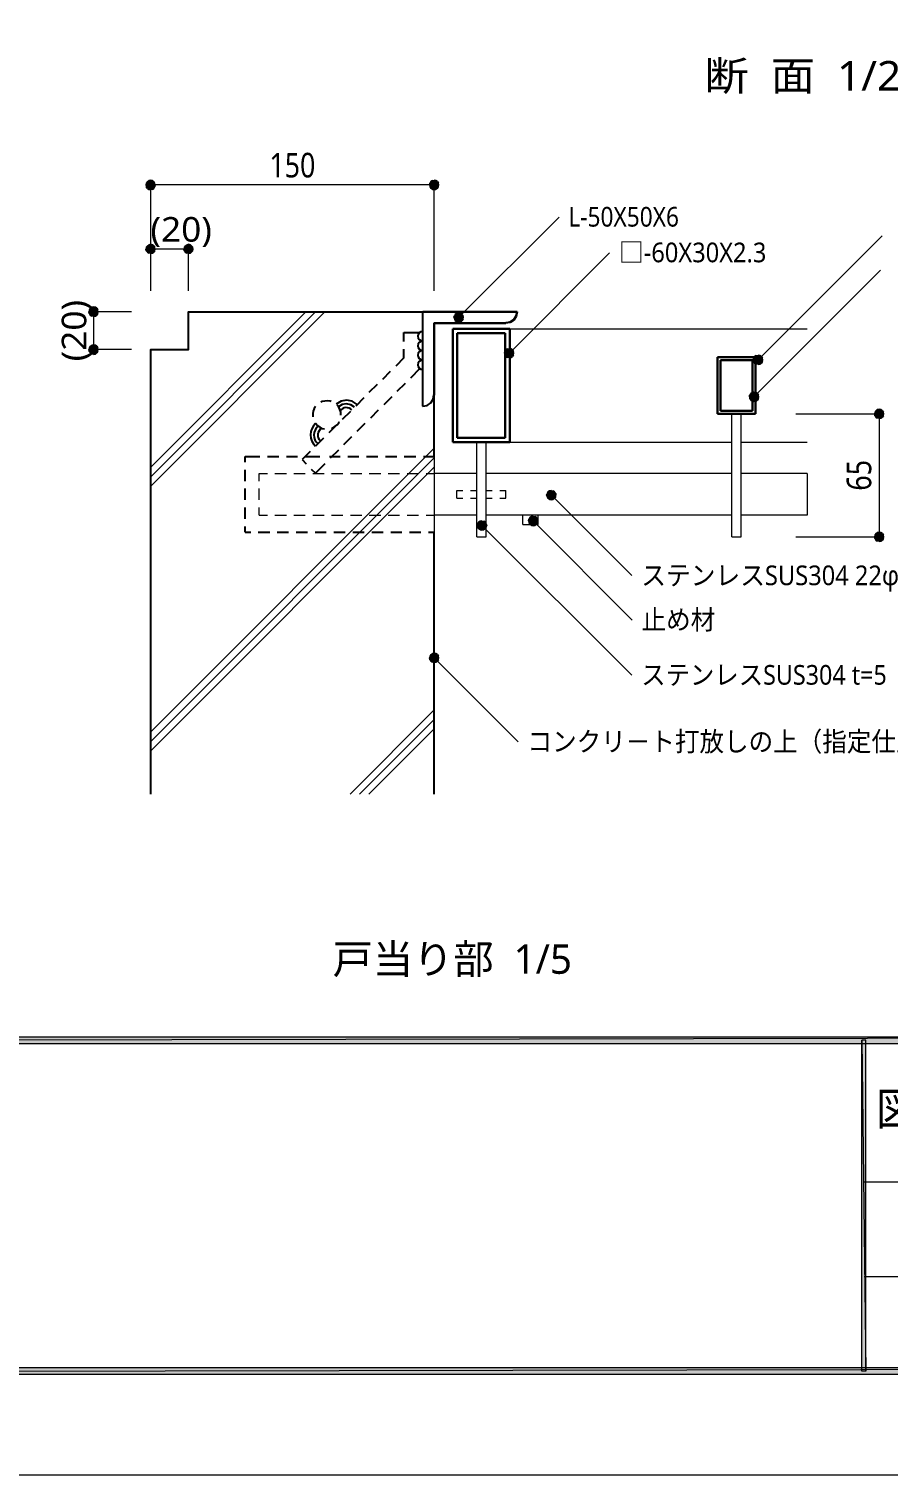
# Model space of a CAD drawing. Header units: millimetres. Extents: x 0 to 420, y 0 to 297.
# Drawn here: x 213.8 to 304.7, y 0 to 152.9 of the extents above; entities that cross this region are included whole.
import ezdxf
from ezdxf.enums import TextEntityAlignment as Align

# ---------------------------------------------------------------- set-up
doc = ezdxf.new("R2010")
doc.units = ezdxf.units.MM
doc.styles.add('kst32b', font='NotoSansJP-Variable.ttf')

msp = doc.modelspace()

# ---------------------------------------------------------------- hatches: boundary and pattern name
for points in [[(226.23, 136.59), (226.19, 136.4), (226.7, 136.4), (226.23, 136.59)], [(257.15, 136.21), (257.2, 136.4), (256.69, 136.4), (257.15, 136.21)], [(226.89, 130.09), (226.7, 130.13), (226.7, 129.62), (226.89, 130.09)], [(230.89, 130.09), (230.7, 130.13), (230.7, 129.62), (230.89, 130.09)], [(220.85, 123.47), (220.64, 123.51), (220.64, 123), (220.85, 123.47)], [(258.83, 122.22), (258.93, 122.05), (259.29, 122.41), (258.83, 122.22)], [(220.85, 119.46), (220.64, 119.51), (220.64, 119), (220.85, 119.46)], [(264.18, 118.43), (264.29, 118.26), (264.65, 118.62), (264.18, 118.43)], [(290.49, 117.73), (290.6, 117.56), (290.96, 117.92), (290.49, 117.73)], [(290.07, 113.81), (290.19, 113.64), (290.53, 114), (290.07, 113.81)], [(303.97, 112.67), (303.76, 112.69), (303.76, 112.2), (303.97, 112.67)], [(268.9, 104.06), (268.73, 103.95), (269.09, 103.59), (268.9, 104.06)], [(266.98, 101.35), (266.81, 101.24), (267.17, 100.88), (266.98, 101.35)], [(261.56, 100.86), (261.39, 100.75), (261.75, 100.39), (261.56, 100.86)], [(303.97, 99.65), (303.76, 99.69), (303.76, 99.21), (303.97, 99.65)], [(256.88, 86.87), (256.69, 86.89), (256.69, 86.4), (256.88, 86.87)]]:
    msp.add_hatch(color=7).paths.add_polyline_path(points)
h = msp.add_hatch(color=7)
h.paths.add_polyline_path([(226.19, 136.4), (226.23, 136.21), (226.7, 136.4), (226.19, 136.4)])
h.paths.add_polyline_path([(226.23, 136.21), (226.7, 136.4), (226.34, 136.04), (226.23, 136.21)])
h.paths.add_polyline_path([(226.7, 136.4), (226.34, 136.04), (226.5, 135.93), (226.7, 136.4)])
h = msp.add_hatch(color=7)
h.paths.add_polyline_path([(226.7, 136.91), (226.5, 136.86), (226.7, 136.4), (226.7, 136.91)])
h.paths.add_polyline_path([(226.5, 136.86), (226.7, 136.4), (226.34, 136.76), (226.5, 136.86)])
h.paths.add_polyline_path([(226.7, 136.4), (226.34, 136.76), (226.23, 136.59), (226.7, 136.4)])
h = msp.add_hatch(color=7)
h.paths.add_polyline_path([(226.5, 135.93), (226.7, 135.89), (226.7, 136.4), (226.5, 135.93)])
h.paths.add_polyline_path([(226.7, 135.89), (226.7, 136.4), (226.89, 135.93), (226.7, 135.89)])
h.paths.add_polyline_path([(226.7, 136.4), (226.89, 135.93), (227.03, 136.04), (226.7, 136.4)])
h = msp.add_hatch(color=7)
h.paths.add_polyline_path([(227.14, 136.59), (227.03, 136.76), (226.7, 136.4), (227.14, 136.59)])
h.paths.add_polyline_path([(227.03, 136.76), (226.7, 136.4), (226.89, 136.86), (227.03, 136.76)])
h.paths.add_polyline_path([(226.7, 136.4), (226.89, 136.86), (226.7, 136.91), (226.7, 136.4)])
h = msp.add_hatch(color=7)
h.paths.add_polyline_path([(227.03, 136.04), (227.14, 136.21), (226.7, 136.4), (227.03, 136.04)])
h.paths.add_polyline_path([(227.14, 136.21), (226.7, 136.4), (227.18, 136.4), (227.14, 136.21)])
h.paths.add_polyline_path([(226.7, 136.4), (227.18, 136.4), (227.14, 136.59), (226.7, 136.4)])
h = msp.add_hatch(color=7)
h.paths.add_polyline_path([(256.33, 136.76), (256.22, 136.59), (256.69, 136.4), (256.33, 136.76)])
h.paths.add_polyline_path([(256.22, 136.59), (256.69, 136.4), (256.18, 136.4), (256.22, 136.59)])
h.paths.add_polyline_path([(256.69, 136.4), (256.18, 136.4), (256.22, 136.21), (256.69, 136.4)])
h = msp.add_hatch(color=7)
h.paths.add_polyline_path([(256.22, 136.21), (256.33, 136.04), (256.69, 136.4), (256.22, 136.21)])
h.paths.add_polyline_path([(256.33, 136.04), (256.69, 136.4), (256.5, 135.93), (256.33, 136.04)])
h.paths.add_polyline_path([(256.69, 136.4), (256.5, 135.93), (256.69, 135.89), (256.69, 136.4)])
h = msp.add_hatch(color=7)
h.paths.add_polyline_path([(256.88, 136.86), (256.69, 136.91), (256.69, 136.4), (256.88, 136.86)])
h.paths.add_polyline_path([(256.69, 136.91), (256.69, 136.4), (256.5, 136.86), (256.69, 136.91)])
h.paths.add_polyline_path([(256.69, 136.4), (256.5, 136.86), (256.33, 136.76), (256.69, 136.4)])
h = msp.add_hatch(color=7)
h.paths.add_polyline_path([(257.2, 136.4), (257.15, 136.59), (256.69, 136.4), (257.2, 136.4)])
h.paths.add_polyline_path([(257.15, 136.59), (256.69, 136.4), (257.05, 136.76), (257.15, 136.59)])
h.paths.add_polyline_path([(256.69, 136.4), (257.05, 136.76), (256.88, 136.86), (256.69, 136.4)])
h = msp.add_hatch(color=7)
h.paths.add_polyline_path([(256.69, 135.89), (256.88, 135.93), (256.69, 136.4), (256.69, 135.89)])
h.paths.add_polyline_path([(256.88, 135.93), (256.69, 136.4), (257.05, 136.04), (256.88, 135.93)])
h.paths.add_polyline_path([(256.69, 136.4), (257.05, 136.04), (257.15, 136.21), (256.69, 136.4)])
h = msp.add_hatch(color=7)
h.paths.add_polyline_path([(226.7, 130.13), (226.5, 130.09), (226.7, 129.62), (226.7, 130.13)])
h.paths.add_polyline_path([(226.5, 130.09), (226.7, 129.62), (226.34, 129.98), (226.5, 130.09)])
h.paths.add_polyline_path([(226.7, 129.62), (226.34, 129.98), (226.23, 129.82), (226.7, 129.62)])
h = msp.add_hatch(color=7)
h.paths.add_polyline_path([(227.18, 129.62), (227.14, 129.82), (226.7, 129.62), (227.18, 129.62)])
h.paths.add_polyline_path([(227.14, 129.82), (226.7, 129.62), (227.03, 129.98), (227.14, 129.82)])
h.paths.add_polyline_path([(226.7, 129.62), (227.03, 129.98), (226.89, 130.09), (226.7, 129.62)])
h = msp.add_hatch(color=7)
h.paths.add_polyline_path([(230.7, 130.13), (230.51, 130.09), (230.7, 129.62), (230.7, 130.13)])
h.paths.add_polyline_path([(230.51, 130.09), (230.7, 129.62), (230.34, 129.98), (230.51, 130.09)])
h.paths.add_polyline_path([(230.7, 129.62), (230.34, 129.98), (230.23, 129.82), (230.7, 129.62)])
h = msp.add_hatch(color=7)
h.paths.add_polyline_path([(231.18, 129.62), (231.14, 129.82), (230.7, 129.62), (231.18, 129.62)])
h.paths.add_polyline_path([(231.14, 129.82), (230.7, 129.62), (231.03, 129.98), (231.14, 129.82)])
h.paths.add_polyline_path([(230.7, 129.62), (231.03, 129.98), (230.89, 130.09), (230.7, 129.62)])
h = msp.add_hatch(color=7)
h.paths.add_polyline_path([(226.23, 129.82), (226.19, 129.62), (226.7, 129.62), (226.23, 129.82)])
h.paths.add_polyline_path([(226.19, 129.62), (226.7, 129.62), (226.23, 129.43), (226.19, 129.62)])
h.paths.add_polyline_path([(226.7, 129.62), (226.23, 129.43), (226.34, 129.29), (226.7, 129.62)])
h = msp.add_hatch(color=7)
h.paths.add_polyline_path([(226.34, 129.29), (226.5, 129.18), (226.7, 129.62), (226.34, 129.29)])
h.paths.add_polyline_path([(226.5, 129.18), (226.7, 129.62), (226.7, 129.14), (226.5, 129.18)])
h.paths.add_polyline_path([(226.7, 129.62), (226.7, 129.14), (226.89, 129.18), (226.7, 129.62)])
h = msp.add_hatch(color=7)
h.paths.add_polyline_path([(226.89, 129.18), (227.03, 129.29), (226.7, 129.62), (226.89, 129.18)])
h.paths.add_polyline_path([(227.03, 129.29), (226.7, 129.62), (227.14, 129.43), (227.03, 129.29)])
h.paths.add_polyline_path([(226.7, 129.62), (227.14, 129.43), (227.18, 129.62), (226.7, 129.62)])
h = msp.add_hatch(color=7)
h.paths.add_polyline_path([(230.23, 129.82), (230.19, 129.62), (230.7, 129.62), (230.23, 129.82)])
h.paths.add_polyline_path([(230.19, 129.62), (230.7, 129.62), (230.23, 129.43), (230.19, 129.62)])
h.paths.add_polyline_path([(230.7, 129.62), (230.23, 129.43), (230.34, 129.29), (230.7, 129.62)])
h = msp.add_hatch(color=7)
h.paths.add_polyline_path([(230.34, 129.29), (230.51, 129.18), (230.7, 129.62), (230.34, 129.29)])
h.paths.add_polyline_path([(230.51, 129.18), (230.7, 129.62), (230.7, 129.14), (230.51, 129.18)])
h.paths.add_polyline_path([(230.7, 129.62), (230.7, 129.14), (230.89, 129.18), (230.7, 129.62)])
h = msp.add_hatch(color=7)
h.paths.add_polyline_path([(230.89, 129.18), (231.03, 129.29), (230.7, 129.62), (230.89, 129.18)])
h.paths.add_polyline_path([(231.03, 129.29), (230.7, 129.62), (231.14, 129.43), (231.03, 129.29)])
h.paths.add_polyline_path([(230.7, 129.62), (231.14, 129.43), (231.18, 129.62), (230.7, 129.62)])
h = msp.add_hatch(color=7)
h.paths.add_polyline_path([(220.2, 123.19), (220.15, 123), (220.64, 123), (220.2, 123.19)])
h.paths.add_polyline_path([(220.15, 123), (220.64, 123), (220.2, 122.81), (220.15, 123)])
h.paths.add_polyline_path([(220.64, 123), (220.2, 122.81), (220.3, 122.64), (220.64, 123)])
h = msp.add_hatch(color=7)
h.paths.add_polyline_path([(220.64, 123.51), (220.45, 123.47), (220.64, 123), (220.64, 123.51)])
h.paths.add_polyline_path([(220.45, 123.47), (220.64, 123), (220.3, 123.36), (220.45, 123.47)])
h.paths.add_polyline_path([(220.64, 123), (220.3, 123.36), (220.2, 123.19), (220.64, 123)])
h = msp.add_hatch(color=7)
h.paths.add_polyline_path([(220.3, 122.64), (220.45, 122.53), (220.64, 123), (220.3, 122.64)])
h.paths.add_polyline_path([(220.45, 122.53), (220.64, 123), (220.64, 122.49), (220.45, 122.53)])
h.paths.add_polyline_path([(220.64, 123), (220.64, 122.49), (220.85, 122.53), (220.64, 123)])
h = msp.add_hatch(color=7)
h.paths.add_polyline_path([(221.15, 123), (221.11, 123.19), (220.64, 123), (221.15, 123)])
h.paths.add_polyline_path([(221.11, 123.19), (220.64, 123), (221, 123.36), (221.11, 123.19)])
h.paths.add_polyline_path([(220.64, 123), (221, 123.36), (220.85, 123.47), (220.64, 123)])
h = msp.add_hatch(color=7)
h.paths.add_polyline_path([(220.85, 122.53), (221, 122.64), (220.64, 123), (220.85, 122.53)])
h.paths.add_polyline_path([(221, 122.64), (220.64, 123), (221.11, 122.81), (221, 122.64)])
h.paths.add_polyline_path([(220.64, 123), (221.11, 122.81), (221.15, 123), (220.64, 123)])
h = msp.add_hatch(color=7)
h.paths.add_polyline_path([(258.93, 122.75), (258.83, 122.6), (259.29, 122.41), (258.93, 122.75)])
h.paths.add_polyline_path([(258.83, 122.6), (259.29, 122.41), (258.78, 122.41), (258.83, 122.6)])
h.paths.add_polyline_path([(259.29, 122.41), (258.78, 122.41), (258.83, 122.22), (259.29, 122.41)])
h = msp.add_hatch(color=7)
h.paths.add_polyline_path([(259.48, 122.85), (259.29, 122.89), (259.29, 122.41), (259.48, 122.85)])
h.paths.add_polyline_path([(259.29, 122.89), (259.29, 122.41), (259.1, 122.85), (259.29, 122.89)])
h.paths.add_polyline_path([(259.29, 122.41), (259.1, 122.85), (258.93, 122.75), (259.29, 122.41)])
h = msp.add_hatch(color=7)
h.paths.add_polyline_path([(258.93, 122.05), (259.1, 121.94), (259.29, 122.41), (258.93, 122.05)])
h.paths.add_polyline_path([(259.1, 121.94), (259.29, 122.41), (259.29, 121.9), (259.1, 121.94)])
h.paths.add_polyline_path([(259.29, 122.41), (259.29, 121.9), (259.48, 121.94), (259.29, 122.41)])
h = msp.add_hatch(color=7)
h.paths.add_polyline_path([(259.78, 122.41), (259.76, 122.6), (259.29, 122.41), (259.78, 122.41)])
h.paths.add_polyline_path([(259.76, 122.6), (259.29, 122.41), (259.63, 122.75), (259.76, 122.6)])
h.paths.add_polyline_path([(259.29, 122.41), (259.63, 122.75), (259.48, 122.85), (259.29, 122.41)])
h = msp.add_hatch(color=7)
h.paths.add_polyline_path([(259.48, 121.94), (259.63, 122.05), (259.29, 122.41), (259.48, 121.94)])
h.paths.add_polyline_path([(259.63, 122.05), (259.29, 122.41), (259.76, 122.22), (259.63, 122.05)])
h.paths.add_polyline_path([(259.29, 122.41), (259.76, 122.22), (259.78, 122.41), (259.29, 122.41)])
h = msp.add_hatch(color=7)
h.paths.add_polyline_path([(220.64, 119.51), (220.45, 119.46), (220.64, 119), (220.64, 119.51)])
h.paths.add_polyline_path([(220.45, 119.46), (220.64, 119), (220.3, 119.36), (220.45, 119.46)])
h.paths.add_polyline_path([(220.64, 119), (220.3, 119.36), (220.2, 119.19), (220.64, 119)])
h = msp.add_hatch(color=7)
h.paths.add_polyline_path([(221.15, 119), (221.11, 119.19), (220.64, 119), (221.15, 119)])
h.paths.add_polyline_path([(221.11, 119.19), (220.64, 119), (221, 119.36), (221.11, 119.19)])
h.paths.add_polyline_path([(220.64, 119), (221, 119.36), (220.85, 119.46), (220.64, 119)])
h = msp.add_hatch(color=7)
h.paths.add_polyline_path([(220.2, 119.19), (220.15, 119), (220.64, 119), (220.2, 119.19)])
h.paths.add_polyline_path([(220.15, 119), (220.64, 119), (220.2, 118.81), (220.15, 119)])
h.paths.add_polyline_path([(220.64, 119), (220.2, 118.81), (220.3, 118.64), (220.64, 119)])
h = msp.add_hatch(color=7)
h.paths.add_polyline_path([(220.3, 118.64), (220.45, 118.53), (220.64, 119), (220.3, 118.64)])
h.paths.add_polyline_path([(220.45, 118.53), (220.64, 119), (220.64, 118.49), (220.45, 118.53)])
h.paths.add_polyline_path([(220.64, 119), (220.64, 118.49), (220.85, 118.53), (220.64, 119)])
h = msp.add_hatch(color=7)
h.paths.add_polyline_path([(220.85, 118.53), (221, 118.64), (220.64, 119), (220.85, 118.53)])
h.paths.add_polyline_path([(221, 118.64), (220.64, 119), (221.11, 118.81), (221, 118.64)])
h.paths.add_polyline_path([(220.64, 119), (221.11, 118.81), (221.15, 119), (220.64, 119)])
h = msp.add_hatch(color=7)
h.paths.add_polyline_path([(264.29, 118.96), (264.18, 118.81), (264.65, 118.62), (264.29, 118.96)])
h.paths.add_polyline_path([(264.18, 118.81), (264.65, 118.62), (264.14, 118.62), (264.18, 118.81)])
h.paths.add_polyline_path([(264.65, 118.62), (264.14, 118.62), (264.18, 118.43), (264.65, 118.62)])
h = msp.add_hatch(color=7)
h.paths.add_polyline_path([(264.84, 119.08), (264.65, 119.1), (264.65, 118.62), (264.84, 119.08)])
h.paths.add_polyline_path([(264.65, 119.1), (264.65, 118.62), (264.44, 119.08), (264.65, 119.1)])
h.paths.add_polyline_path([(264.65, 118.62), (264.44, 119.08), (264.29, 118.96), (264.65, 118.62)])
h = msp.add_hatch(color=7)
h.paths.add_polyline_path([(264.29, 118.26), (264.44, 118.15), (264.65, 118.62), (264.29, 118.26)])
h.paths.add_polyline_path([(264.44, 118.15), (264.65, 118.62), (264.65, 118.11), (264.44, 118.15)])
h.paths.add_polyline_path([(264.65, 118.62), (264.65, 118.11), (264.84, 118.15), (264.65, 118.62)])
h = msp.add_hatch(color=7)
h.paths.add_polyline_path([(265.13, 118.62), (265.09, 118.81), (264.65, 118.62), (265.13, 118.62)])
h.paths.add_polyline_path([(265.09, 118.81), (264.65, 118.62), (264.99, 118.96), (265.09, 118.81)])
h.paths.add_polyline_path([(264.65, 118.62), (264.99, 118.96), (264.84, 119.08), (264.65, 118.62)])
h = msp.add_hatch(color=7)
h.paths.add_polyline_path([(264.84, 118.15), (264.99, 118.26), (264.65, 118.62), (264.84, 118.15)])
h.paths.add_polyline_path([(264.99, 118.26), (264.65, 118.62), (265.09, 118.43), (264.99, 118.26)])
h.paths.add_polyline_path([(264.65, 118.62), (265.09, 118.43), (265.13, 118.62), (264.65, 118.62)])
h = msp.add_hatch(color=7)
h.paths.add_polyline_path([(290.6, 118.28), (290.49, 118.11), (290.96, 117.92), (290.6, 118.28)])
h.paths.add_polyline_path([(290.49, 118.11), (290.96, 117.92), (290.45, 117.92), (290.49, 118.11)])
h.paths.add_polyline_path([(290.96, 117.92), (290.45, 117.92), (290.49, 117.73), (290.96, 117.92)])
h = msp.add_hatch(color=7)
h.paths.add_polyline_path([(291.15, 118.39), (290.96, 118.41), (290.96, 117.92), (291.15, 118.39)])
h.paths.add_polyline_path([(290.96, 118.41), (290.96, 117.92), (290.77, 118.39), (290.96, 118.41)])
h.paths.add_polyline_path([(290.96, 117.92), (290.77, 118.39), (290.6, 118.28), (290.96, 117.92)])
h = msp.add_hatch(color=7)
h.paths.add_polyline_path([(290.6, 117.56), (290.77, 117.45), (290.96, 117.92), (290.6, 117.56)])
h.paths.add_polyline_path([(290.77, 117.45), (290.96, 117.92), (290.96, 117.41), (290.77, 117.45)])
h.paths.add_polyline_path([(290.96, 117.92), (290.96, 117.41), (291.15, 117.45), (290.96, 117.92)])
h = msp.add_hatch(color=7)
h.paths.add_polyline_path([(291.47, 117.92), (291.42, 118.11), (290.96, 117.92), (291.47, 117.92)])
h.paths.add_polyline_path([(291.42, 118.11), (290.96, 117.92), (291.32, 118.28), (291.42, 118.11)])
h.paths.add_polyline_path([(290.96, 117.92), (291.32, 118.28), (291.15, 118.39), (290.96, 117.92)])
h = msp.add_hatch(color=7)
h.paths.add_polyline_path([(291.15, 117.45), (291.32, 117.56), (290.96, 117.92), (291.15, 117.45)])
h.paths.add_polyline_path([(291.32, 117.56), (290.96, 117.92), (291.42, 117.73), (291.32, 117.56)])
h.paths.add_polyline_path([(290.96, 117.92), (291.42, 117.73), (291.47, 117.92), (290.96, 117.92)])
h = msp.add_hatch(color=7)
h.paths.add_polyline_path([(290.19, 114.34), (290.07, 114.19), (290.53, 114), (290.19, 114.34)])
h.paths.add_polyline_path([(290.07, 114.19), (290.53, 114), (290.05, 114), (290.07, 114.19)])
h.paths.add_polyline_path([(290.53, 114), (290.05, 114), (290.07, 113.81), (290.53, 114)])
h = msp.add_hatch(color=7)
h.paths.add_polyline_path([(290.72, 114.47), (290.53, 114.49), (290.53, 114), (290.72, 114.47)])
h.paths.add_polyline_path([(290.53, 114.49), (290.53, 114), (290.34, 114.47), (290.53, 114.49)])
h.paths.add_polyline_path([(290.53, 114), (290.34, 114.47), (290.19, 114.34), (290.53, 114)])
h = msp.add_hatch(color=7)
h.paths.add_polyline_path([(290.19, 113.64), (290.34, 113.54), (290.53, 114), (290.19, 113.64)])
h.paths.add_polyline_path([(290.34, 113.54), (290.53, 114), (290.53, 113.5), (290.34, 113.54)])
h.paths.add_polyline_path([(290.53, 114), (290.53, 113.5), (290.72, 113.54), (290.53, 114)])
h = msp.add_hatch(color=7)
h.paths.add_polyline_path([(291.04, 114), (291, 114.19), (290.53, 114), (291.04, 114)])
h.paths.add_polyline_path([(291, 114.19), (290.53, 114), (290.89, 114.34), (291, 114.19)])
h.paths.add_polyline_path([(290.53, 114), (290.89, 114.34), (290.72, 114.47), (290.53, 114)])
h = msp.add_hatch(color=7)
h.paths.add_polyline_path([(290.72, 113.54), (290.89, 113.64), (290.53, 114), (290.72, 113.54)])
h.paths.add_polyline_path([(290.89, 113.64), (290.53, 114), (291, 113.81), (290.89, 113.64)])
h.paths.add_polyline_path([(290.53, 114), (291, 113.81), (291.04, 114), (290.53, 114)])
h = msp.add_hatch(color=7)
h.paths.add_polyline_path([(303.32, 112.39), (303.28, 112.2), (303.76, 112.2), (303.32, 112.39)])
h.paths.add_polyline_path([(303.28, 112.2), (303.76, 112.2), (303.32, 112.01), (303.28, 112.2)])
h.paths.add_polyline_path([(303.76, 112.2), (303.32, 112.01), (303.42, 111.84), (303.76, 112.2)])
h = msp.add_hatch(color=7)
h.paths.add_polyline_path([(303.76, 112.69), (303.57, 112.67), (303.76, 112.2), (303.76, 112.69)])
h.paths.add_polyline_path([(303.57, 112.67), (303.76, 112.2), (303.42, 112.54), (303.57, 112.67)])
h.paths.add_polyline_path([(303.76, 112.2), (303.42, 112.54), (303.32, 112.39), (303.76, 112.2)])
h = msp.add_hatch(color=7)
h.paths.add_polyline_path([(303.42, 111.84), (303.57, 111.74), (303.76, 112.2), (303.42, 111.84)])
h.paths.add_polyline_path([(303.57, 111.74), (303.76, 112.2), (303.76, 111.7), (303.57, 111.74)])
h.paths.add_polyline_path([(303.76, 112.2), (303.76, 111.7), (303.97, 111.74), (303.76, 112.2)])
h = msp.add_hatch(color=7)
h.paths.add_polyline_path([(304.27, 112.2), (304.23, 112.39), (303.76, 112.2), (304.27, 112.2)])
h.paths.add_polyline_path([(304.23, 112.39), (303.76, 112.2), (304.12, 112.54), (304.23, 112.39)])
h.paths.add_polyline_path([(303.76, 112.2), (304.12, 112.54), (303.97, 112.67), (303.76, 112.2)])
h = msp.add_hatch(color=7)
h.paths.add_polyline_path([(303.97, 111.74), (304.12, 111.84), (303.76, 112.2), (303.97, 111.74)])
h.paths.add_polyline_path([(304.12, 111.84), (303.76, 112.2), (304.23, 112.01), (304.12, 111.84)])
h.paths.add_polyline_path([(303.76, 112.2), (304.23, 112.01), (304.27, 112.2), (303.76, 112.2)])
h = msp.add_hatch(color=7)
h.paths.add_polyline_path([(269.43, 103.95), (269.28, 104.06), (269.09, 103.59), (269.43, 103.95)])
h.paths.add_polyline_path([(269.28, 104.06), (269.09, 103.59), (269.09, 104.1), (269.28, 104.06)])
h.paths.add_polyline_path([(269.09, 103.59), (269.09, 104.1), (268.9, 104.06), (269.09, 103.59)])
h = msp.add_hatch(color=7)
h.paths.add_polyline_path([(268.73, 103.95), (268.63, 103.78), (269.09, 103.59), (268.73, 103.95)])
h.paths.add_polyline_path([(268.63, 103.78), (269.09, 103.59), (268.58, 103.59), (268.63, 103.78)])
h.paths.add_polyline_path([(269.09, 103.59), (268.58, 103.59), (268.63, 103.4), (269.09, 103.59)])
h = msp.add_hatch(color=7)
h.paths.add_polyline_path([(268.63, 103.4), (268.73, 103.25), (269.09, 103.59), (268.63, 103.4)])
h.paths.add_polyline_path([(268.73, 103.25), (269.09, 103.59), (268.9, 103.15), (268.73, 103.25)])
h.paths.add_polyline_path([(269.09, 103.59), (268.9, 103.15), (269.09, 103.1), (269.09, 103.59)])
h = msp.add_hatch(color=7)
h.paths.add_polyline_path([(269.56, 103.4), (269.58, 103.59), (269.09, 103.59), (269.56, 103.4)])
h.paths.add_polyline_path([(269.58, 103.59), (269.09, 103.59), (269.56, 103.78), (269.58, 103.59)])
h.paths.add_polyline_path([(269.09, 103.59), (269.56, 103.78), (269.43, 103.95), (269.09, 103.59)])
h = msp.add_hatch(color=7)
h.paths.add_polyline_path([(269.09, 103.1), (269.28, 103.15), (269.09, 103.59), (269.09, 103.1)])
h.paths.add_polyline_path([(269.28, 103.15), (269.09, 103.59), (269.43, 103.25), (269.28, 103.15)])
h.paths.add_polyline_path([(269.09, 103.59), (269.43, 103.25), (269.56, 103.4), (269.09, 103.59)])
h = msp.add_hatch(color=7)
h.paths.add_polyline_path([(266.81, 101.24), (266.7, 101.07), (267.17, 100.88), (266.81, 101.24)])
h.paths.add_polyline_path([(266.7, 101.07), (267.17, 100.88), (266.68, 100.88), (266.7, 101.07)])
h.paths.add_polyline_path([(267.17, 100.88), (266.68, 100.88), (266.7, 100.69), (267.17, 100.88)])
h = msp.add_hatch(color=7)
h.paths.add_polyline_path([(267.53, 101.24), (267.36, 101.35), (267.17, 100.88), (267.53, 101.24)])
h.paths.add_polyline_path([(267.36, 101.35), (267.17, 100.88), (267.17, 101.39), (267.36, 101.35)])
h.paths.add_polyline_path([(267.17, 100.88), (267.17, 101.39), (266.98, 101.35), (267.17, 100.88)])
h = msp.add_hatch(color=7)
h.paths.add_polyline_path([(267.63, 100.69), (267.67, 100.88), (267.17, 100.88), (267.63, 100.69)])
h.paths.add_polyline_path([(267.67, 100.88), (267.17, 100.88), (267.63, 101.07), (267.67, 100.88)])
h.paths.add_polyline_path([(267.17, 100.88), (267.63, 101.07), (267.53, 101.24), (267.17, 100.88)])
h = msp.add_hatch(color=7)
h.paths.add_polyline_path([(261.39, 100.75), (261.28, 100.58), (261.75, 100.39), (261.39, 100.75)])
h.paths.add_polyline_path([(261.28, 100.58), (261.75, 100.39), (261.24, 100.39), (261.28, 100.58)])
h.paths.add_polyline_path([(261.75, 100.39), (261.24, 100.39), (261.28, 100.2), (261.75, 100.39)])
h = msp.add_hatch(color=7)
h.paths.add_polyline_path([(261.28, 100.2), (261.39, 100.05), (261.75, 100.39), (261.28, 100.2)])
h.paths.add_polyline_path([(261.39, 100.05), (261.75, 100.39), (261.56, 99.93), (261.39, 100.05)])
h.paths.add_polyline_path([(261.75, 100.39), (261.56, 99.93), (261.75, 99.91), (261.75, 100.39)])
h = msp.add_hatch(color=7)
h.paths.add_polyline_path([(262.11, 100.75), (261.94, 100.86), (261.75, 100.39), (262.11, 100.75)])
h.paths.add_polyline_path([(261.94, 100.86), (261.75, 100.39), (261.75, 100.9), (261.94, 100.86)])
h.paths.add_polyline_path([(261.75, 100.39), (261.75, 100.9), (261.56, 100.86), (261.75, 100.39)])
h = msp.add_hatch(color=7)
h.paths.add_polyline_path([(262.21, 100.2), (262.26, 100.39), (261.75, 100.39), (262.21, 100.2)])
h.paths.add_polyline_path([(262.26, 100.39), (261.75, 100.39), (262.21, 100.58), (262.26, 100.39)])
h.paths.add_polyline_path([(261.75, 100.39), (262.21, 100.58), (262.11, 100.75), (261.75, 100.39)])
h = msp.add_hatch(color=7)
h.paths.add_polyline_path([(261.75, 99.91), (261.94, 99.93), (261.75, 100.39), (261.75, 99.91)])
h.paths.add_polyline_path([(261.94, 99.93), (261.75, 100.39), (262.11, 100.05), (261.94, 99.93)])
h.paths.add_polyline_path([(261.75, 100.39), (262.11, 100.05), (262.21, 100.2), (261.75, 100.39)])
h = msp.add_hatch(color=7)
h.paths.add_polyline_path([(266.7, 100.69), (266.81, 100.52), (267.17, 100.88), (266.7, 100.69)])
h.paths.add_polyline_path([(266.81, 100.52), (267.17, 100.88), (266.98, 100.41), (266.81, 100.52)])
h.paths.add_polyline_path([(267.17, 100.88), (266.98, 100.41), (267.17, 100.37), (267.17, 100.88)])
h = msp.add_hatch(color=7)
h.paths.add_polyline_path([(267.17, 100.37), (267.36, 100.41), (267.17, 100.88), (267.17, 100.37)])
h.paths.add_polyline_path([(267.36, 100.41), (267.17, 100.88), (267.53, 100.52), (267.36, 100.41)])
h.paths.add_polyline_path([(267.17, 100.88), (267.53, 100.52), (267.63, 100.69), (267.17, 100.88)])
h = msp.add_hatch(color=7)
h.paths.add_polyline_path([(303.32, 99.4), (303.28, 99.21), (303.76, 99.21), (303.32, 99.4)])
h.paths.add_polyline_path([(303.28, 99.21), (303.76, 99.21), (303.32, 99.02), (303.28, 99.21)])
h.paths.add_polyline_path([(303.76, 99.21), (303.32, 99.02), (303.42, 98.85), (303.76, 99.21)])
h = msp.add_hatch(color=7)
h.paths.add_polyline_path([(303.76, 99.69), (303.57, 99.65), (303.76, 99.21), (303.76, 99.69)])
h.paths.add_polyline_path([(303.57, 99.65), (303.76, 99.21), (303.42, 99.55), (303.57, 99.65)])
h.paths.add_polyline_path([(303.76, 99.21), (303.42, 99.55), (303.32, 99.4), (303.76, 99.21)])
h = msp.add_hatch(color=7)
h.paths.add_polyline_path([(304.27, 99.21), (304.23, 99.4), (303.76, 99.21), (304.27, 99.21)])
h.paths.add_polyline_path([(304.23, 99.4), (303.76, 99.21), (304.12, 99.55), (304.23, 99.4)])
h.paths.add_polyline_path([(303.76, 99.21), (304.12, 99.55), (303.97, 99.65), (303.76, 99.21)])
h = msp.add_hatch(color=7)
h.paths.add_polyline_path([(303.42, 98.85), (303.57, 98.74), (303.76, 99.21), (303.42, 98.85)])
h.paths.add_polyline_path([(303.57, 98.74), (303.76, 99.21), (303.76, 98.7), (303.57, 98.74)])
h.paths.add_polyline_path([(303.76, 99.21), (303.76, 98.7), (303.97, 98.74), (303.76, 99.21)])
h = msp.add_hatch(color=7)
h.paths.add_polyline_path([(303.97, 98.74), (304.12, 98.85), (303.76, 99.21), (303.97, 98.74)])
h.paths.add_polyline_path([(304.12, 98.85), (303.76, 99.21), (304.23, 99.02), (304.12, 98.85)])
h.paths.add_polyline_path([(303.76, 99.21), (304.23, 99.02), (304.27, 99.21), (303.76, 99.21)])
h = msp.add_hatch(color=7)
h.paths.add_polyline_path([(256.22, 86.59), (256.18, 86.4), (256.69, 86.4), (256.22, 86.59)])
h.paths.add_polyline_path([(256.18, 86.4), (256.69, 86.4), (256.22, 86.21), (256.18, 86.4)])
h.paths.add_polyline_path([(256.69, 86.4), (256.22, 86.21), (256.33, 86.04), (256.69, 86.4)])
h = msp.add_hatch(color=7)
h.paths.add_polyline_path([(256.69, 86.89), (256.5, 86.87), (256.69, 86.4), (256.69, 86.89)])
h.paths.add_polyline_path([(256.5, 86.87), (256.69, 86.4), (256.33, 86.76), (256.5, 86.87)])
h.paths.add_polyline_path([(256.69, 86.4), (256.33, 86.76), (256.22, 86.59), (256.69, 86.4)])
h = msp.add_hatch(color=7)
h.paths.add_polyline_path([(256.33, 86.04), (256.5, 85.94), (256.69, 86.4), (256.33, 86.04)])
h.paths.add_polyline_path([(256.5, 85.94), (256.69, 86.4), (256.69, 85.89), (256.5, 85.94)])
h.paths.add_polyline_path([(256.69, 86.4), (256.69, 85.89), (256.88, 85.94), (256.69, 86.4)])
h = msp.add_hatch(color=7)
h.paths.add_polyline_path([(257.2, 86.4), (257.15, 86.59), (256.69, 86.4), (257.2, 86.4)])
h.paths.add_polyline_path([(257.15, 86.59), (256.69, 86.4), (257.05, 86.76), (257.15, 86.59)])
h.paths.add_polyline_path([(256.69, 86.4), (257.05, 86.76), (256.88, 86.87), (256.69, 86.4)])
h = msp.add_hatch(color=7)
h.paths.add_polyline_path([(256.88, 85.94), (257.05, 86.04), (256.69, 86.4), (256.88, 85.94)])
h.paths.add_polyline_path([(257.05, 86.04), (256.69, 86.4), (257.15, 86.21), (257.05, 86.04)])
h.paths.add_polyline_path([(256.69, 86.4), (257.15, 86.21), (257.2, 86.4), (256.69, 86.4)])
h = msp.add_hatch(color=7)
h.paths.add_polyline_path([(393.83, 11.35), (394.53, 10.65), (393.83, 45.64), (393.83, 11.35)])
h.paths.add_polyline_path([(394.53, 10.65), (393.83, 45.64), (394.53, 46.33), (394.53, 10.65)])
h.paths.add_polyline_path([(393.83, 45.64), (394.53, 46.33), (26.52, 45.64), (393.83, 45.64)])
h.paths.add_polyline_path([(394.53, 46.33), (26.52, 45.64), (25.82, 46.33), (394.53, 46.33)])
h.paths.add_polyline_path([(26.52, 45.64), (25.82, 46.33), (26.52, 11.35), (26.52, 45.64)])
h.paths.add_polyline_path([(25.82, 46.33), (26.52, 11.35), (25.82, 10.65), (25.82, 46.33)])
h.paths.add_polyline_path([(26.52, 11.35), (25.82, 10.65), (393.83, 11.35), (26.52, 11.35)])
h.paths.add_polyline_path([(25.82, 10.65), (393.83, 11.35), (394.53, 10.65), (25.82, 10.65)])
h = msp.add_hatch(color=7)
h.paths.add_polyline_path([(302.37, 46), (301.96, 46), (302.37, 10.99), (302.37, 46)])
h.paths.add_polyline_path([(301.96, 46), (302.37, 10.99), (301.96, 10.99), (301.96, 46)])

# ---------------------------------------------------------------- linework, layer by layer
at = {"lineweight": 13}
msp.add_lwpolyline([(0.19, 0), (0.19, 296.97), (420.16, 296.97), (420.16, 0)], close=True, dxfattribs=at)
at = {"lineweight": 0}
for points in [[(226.23, 136.59), (226.19, 136.4), (226.7, 136.4)], [(226.19, 136.4), (226.23, 136.21), (226.7, 136.4)], [(226.7, 136.4), (226.34, 136.76), (226.23, 136.59)], [(226.23, 136.21), (226.7, 136.4), (226.34, 136.04)], [(226.5, 136.86), (226.7, 136.4), (226.34, 136.76)], [(226.7, 136.4), (226.34, 136.04), (226.5, 135.93)], [(226.7, 136.91), (226.5, 136.86), (226.7, 136.4)], [(226.5, 135.93), (226.7, 135.89), (226.7, 136.4)], [(226.7, 136.4), (226.89, 136.86), (226.7, 136.91)], [(227.03, 136.76), (226.7, 136.4), (226.89, 136.86)], [(227.14, 136.59), (227.03, 136.76), (226.7, 136.4)], [(226.7, 136.4), (227.18, 136.4), (227.14, 136.59)], [(226.7, 135.89), (226.7, 136.4), (226.89, 135.93)], [(226.7, 136.4), (226.89, 135.93), (227.03, 136.04)], [(227.03, 136.04), (227.14, 136.21), (226.7, 136.4)], [(227.14, 136.21), (226.7, 136.4), (227.18, 136.4)], [(256.22, 136.59), (256.69, 136.4), (256.18, 136.4)], [(256.69, 136.4), (256.18, 136.4), (256.22, 136.21)], [(256.33, 136.76), (256.22, 136.59), (256.69, 136.4)], [(256.22, 136.21), (256.33, 136.04), (256.69, 136.4)], [(256.69, 136.4), (256.5, 136.86), (256.33, 136.76)], [(256.33, 136.04), (256.69, 136.4), (256.5, 135.93)], [(256.69, 136.91), (256.69, 136.4), (256.5, 136.86)], [(256.69, 136.4), (256.5, 135.93), (256.69, 135.89)], [(256.88, 136.86), (256.69, 136.91), (256.69, 136.4)], [(256.69, 136.4), (257.05, 136.76), (256.88, 136.86)], [(257.15, 136.59), (256.69, 136.4), (257.05, 136.76)], [(257.2, 136.4), (257.15, 136.59), (256.69, 136.4)], [(256.69, 135.89), (256.88, 135.93), (256.69, 136.4)], [(256.88, 135.93), (256.69, 136.4), (257.05, 136.04)], [(256.69, 136.4), (257.05, 136.04), (257.15, 136.21)], [(257.15, 136.21), (257.2, 136.4), (256.69, 136.4)], [(226.7, 129.62), (226.34, 129.98), (226.23, 129.82)], [(226.5, 130.09), (226.7, 129.62), (226.34, 129.98)], [(226.7, 130.13), (226.5, 130.09), (226.7, 129.62)], [(226.89, 130.09), (226.7, 130.13), (226.7, 129.62)], [(226.7, 129.62), (227.03, 129.98), (226.89, 130.09)], [(227.14, 129.82), (226.7, 129.62), (227.03, 129.98)], [(230.7, 129.62), (230.34, 129.98), (230.23, 129.82)], [(230.51, 130.09), (230.7, 129.62), (230.34, 129.98)], [(230.7, 130.13), (230.51, 130.09), (230.7, 129.62)], [(230.89, 130.09), (230.7, 130.13), (230.7, 129.62)], [(230.7, 129.62), (231.03, 129.98), (230.89, 130.09)], [(231.14, 129.82), (230.7, 129.62), (231.03, 129.98)], [(226.23, 129.82), (226.19, 129.62), (226.7, 129.62)], [(226.19, 129.62), (226.7, 129.62), (226.23, 129.43)], [(226.7, 129.62), (226.23, 129.43), (226.34, 129.29)], [(226.34, 129.29), (226.5, 129.18), (226.7, 129.62)], [(226.5, 129.18), (226.7, 129.62), (226.7, 129.14)], [(227.18, 129.62), (227.14, 129.82), (226.7, 129.62)], [(226.7, 129.62), (226.7, 129.14), (226.89, 129.18)], [(226.89, 129.18), (227.03, 129.29), (226.7, 129.62)], [(227.03, 129.29), (226.7, 129.62), (227.14, 129.43)], [(226.7, 129.62), (227.14, 129.43), (227.18, 129.62)], [(230.23, 129.82), (230.19, 129.62), (230.7, 129.62)], [(230.19, 129.62), (230.7, 129.62), (230.23, 129.43)], [(230.7, 129.62), (230.23, 129.43), (230.34, 129.29)], [(230.34, 129.29), (230.51, 129.18), (230.7, 129.62)], [(230.51, 129.18), (230.7, 129.62), (230.7, 129.14)], [(231.18, 129.62), (231.14, 129.82), (230.7, 129.62)], [(230.7, 129.62), (230.7, 129.14), (230.89, 129.18)], [(230.89, 129.18), (231.03, 129.29), (230.7, 129.62)], [(231.03, 129.29), (230.7, 129.62), (231.14, 129.43)], [(230.7, 129.62), (231.14, 129.43), (231.18, 129.62)], [(220.2, 123.19), (220.15, 123), (220.64, 123)], [(220.15, 123), (220.64, 123), (220.2, 122.81)], [(220.64, 123), (220.3, 123.36), (220.2, 123.19)], [(220.64, 123), (220.2, 122.81), (220.3, 122.64)], [(220.45, 123.47), (220.64, 123), (220.3, 123.36)], [(220.3, 122.64), (220.45, 122.53), (220.64, 123)], [(220.64, 123.51), (220.45, 123.47), (220.64, 123)], [(220.45, 122.53), (220.64, 123), (220.64, 122.49)], [(220.85, 123.47), (220.64, 123.51), (220.64, 123)], [(220.64, 123), (221, 123.36), (220.85, 123.47)], [(221.11, 123.19), (220.64, 123), (221, 123.36)], [(221.15, 123), (221.11, 123.19), (220.64, 123)], [(220.64, 123), (220.64, 122.49), (220.85, 122.53)], [(220.85, 122.53), (221, 122.64), (220.64, 123)], [(221, 122.64), (220.64, 123), (221.11, 122.81)], [(220.64, 123), (221.11, 122.81), (221.15, 123)], [(258.83, 122.6), (259.29, 122.41), (258.78, 122.41)], [(259.29, 122.41), (258.78, 122.41), (258.83, 122.22)], [(258.93, 122.75), (258.83, 122.6), (259.29, 122.41)], [(258.83, 122.22), (258.93, 122.05), (259.29, 122.41)], [(259.29, 122.41), (259.1, 122.85), (258.93, 122.75)], [(258.93, 122.05), (259.1, 121.94), (259.29, 122.41)], [(259.29, 122.89), (259.29, 122.41), (259.1, 122.85)], [(259.1, 121.94), (259.29, 122.41), (259.29, 121.9)], [(259.48, 122.85), (259.29, 122.89), (259.29, 122.41)], [(259.29, 122.41), (259.63, 122.75), (259.48, 122.85)], [(259.76, 122.6), (259.29, 122.41), (259.63, 122.75)], [(259.78, 122.41), (259.76, 122.6), (259.29, 122.41)], [(259.29, 122.41), (259.29, 121.9), (259.48, 121.94)], [(259.48, 121.94), (259.63, 122.05), (259.29, 122.41)], [(259.63, 122.05), (259.29, 122.41), (259.76, 122.22)], [(259.29, 122.41), (259.76, 122.22), (259.78, 122.41)], [(220.64, 119), (220.3, 119.36), (220.2, 119.19)], [(220.45, 119.46), (220.64, 119), (220.3, 119.36)], [(220.64, 119.51), (220.45, 119.46), (220.64, 119)], [(220.85, 119.46), (220.64, 119.51), (220.64, 119)], [(220.64, 119), (221, 119.36), (220.85, 119.46)], [(221.11, 119.19), (220.64, 119), (221, 119.36)], [(220.2, 119.19), (220.15, 119), (220.64, 119)], [(220.15, 119), (220.64, 119), (220.2, 118.81)], [(220.64, 119), (220.2, 118.81), (220.3, 118.64)], [(220.3, 118.64), (220.45, 118.53), (220.64, 119)], [(220.45, 118.53), (220.64, 119), (220.64, 118.49)], [(221.15, 119), (221.11, 119.19), (220.64, 119)], [(220.64, 119), (220.64, 118.49), (220.85, 118.53)], [(220.85, 118.53), (221, 118.64), (220.64, 119)], [(221, 118.64), (220.64, 119), (221.11, 118.81)], [(220.64, 119), (221.11, 118.81), (221.15, 119)], [(264.18, 118.81), (264.65, 118.62), (264.14, 118.62)], [(264.65, 118.62), (264.14, 118.62), (264.18, 118.43)], [(264.29, 118.96), (264.18, 118.81), (264.65, 118.62)], [(264.18, 118.43), (264.29, 118.26), (264.65, 118.62)], [(264.65, 118.62), (264.44, 119.08), (264.29, 118.96)], [(264.29, 118.26), (264.44, 118.15), (264.65, 118.62)], [(264.65, 119.1), (264.65, 118.62), (264.44, 119.08)], [(264.44, 118.15), (264.65, 118.62), (264.65, 118.11)], [(264.84, 119.08), (264.65, 119.1), (264.65, 118.62)], [(264.65, 118.62), (264.99, 118.96), (264.84, 119.08)], [(265.09, 118.81), (264.65, 118.62), (264.99, 118.96)], [(265.13, 118.62), (265.09, 118.81), (264.65, 118.62)], [(264.65, 118.62), (264.65, 118.11), (264.84, 118.15)], [(264.84, 118.15), (264.99, 118.26), (264.65, 118.62)], [(264.99, 118.26), (264.65, 118.62), (265.09, 118.43)], [(264.65, 118.62), (265.09, 118.43), (265.13, 118.62)], [(290.49, 118.11), (290.96, 117.92), (290.45, 117.92)], [(290.96, 117.92), (290.45, 117.92), (290.49, 117.73)], [(290.6, 118.28), (290.49, 118.11), (290.96, 117.92)], [(290.49, 117.73), (290.6, 117.56), (290.96, 117.92)], [(290.96, 117.92), (290.77, 118.39), (290.6, 118.28)], [(290.6, 117.56), (290.77, 117.45), (290.96, 117.92)], [(290.96, 118.41), (290.96, 117.92), (290.77, 118.39)], [(290.77, 117.45), (290.96, 117.92), (290.96, 117.41)], [(291.15, 118.39), (290.96, 118.41), (290.96, 117.92)], [(290.96, 117.92), (291.32, 118.28), (291.15, 118.39)], [(291.42, 118.11), (290.96, 117.92), (291.32, 118.28)], [(291.47, 117.92), (291.42, 118.11), (290.96, 117.92)], [(290.96, 117.92), (290.96, 117.41), (291.15, 117.45)], [(291.15, 117.45), (291.32, 117.56), (290.96, 117.92)], [(291.32, 117.56), (290.96, 117.92), (291.42, 117.73)], [(290.96, 117.92), (291.42, 117.73), (291.47, 117.92)], [(290.07, 114.19), (290.53, 114), (290.05, 114)], [(290.53, 114), (290.05, 114), (290.07, 113.81)], [(290.19, 114.34), (290.07, 114.19), (290.53, 114)], [(290.07, 113.81), (290.19, 113.64), (290.53, 114)], [(290.53, 114), (290.34, 114.47), (290.19, 114.34)], [(290.19, 113.64), (290.34, 113.54), (290.53, 114)], [(290.53, 114.49), (290.53, 114), (290.34, 114.47)], [(290.34, 113.54), (290.53, 114), (290.53, 113.5)], [(290.72, 114.47), (290.53, 114.49), (290.53, 114)], [(290.53, 114), (290.89, 114.34), (290.72, 114.47)], [(291, 114.19), (290.53, 114), (290.89, 114.34)], [(291.04, 114), (291, 114.19), (290.53, 114)], [(290.53, 114), (290.53, 113.5), (290.72, 113.54)], [(290.72, 113.54), (290.89, 113.64), (290.53, 114)], [(290.89, 113.64), (290.53, 114), (291, 113.81)], [(290.53, 114), (291, 113.81), (291.04, 114)], [(303.32, 112.39), (303.28, 112.2), (303.76, 112.2)], [(303.28, 112.2), (303.76, 112.2), (303.32, 112.01)], [(303.76, 112.2), (303.42, 112.54), (303.32, 112.39)], [(303.76, 112.2), (303.32, 112.01), (303.42, 111.84)], [(303.57, 112.67), (303.76, 112.2), (303.42, 112.54)], [(303.42, 111.84), (303.57, 111.74), (303.76, 112.2)], [(303.76, 112.69), (303.57, 112.67), (303.76, 112.2)], [(303.57, 111.74), (303.76, 112.2), (303.76, 111.7)], [(303.97, 112.67), (303.76, 112.69), (303.76, 112.2)], [(303.76, 112.2), (304.12, 112.54), (303.97, 112.67)], [(304.23, 112.39), (303.76, 112.2), (304.12, 112.54)], [(304.27, 112.2), (304.23, 112.39), (303.76, 112.2)], [(303.76, 112.2), (303.76, 111.7), (303.97, 111.74)], [(303.97, 111.74), (304.12, 111.84), (303.76, 112.2)], [(304.12, 111.84), (303.76, 112.2), (304.23, 112.01)], [(303.76, 112.2), (304.23, 112.01), (304.27, 112.2)], [(268.9, 104.06), (268.73, 103.95), (269.09, 103.59)], [(269.09, 103.59), (269.09, 104.1), (268.9, 104.06)], [(269.28, 104.06), (269.09, 103.59), (269.09, 104.1)], [(269.43, 103.95), (269.28, 104.06), (269.09, 103.59)], [(268.63, 103.78), (269.09, 103.59), (268.58, 103.59)], [(269.09, 103.59), (268.58, 103.59), (268.63, 103.4)], [(268.73, 103.95), (268.63, 103.78), (269.09, 103.59)], [(268.63, 103.4), (268.73, 103.25), (269.09, 103.59)], [(268.73, 103.25), (269.09, 103.59), (268.9, 103.15)], [(269.09, 103.59), (268.9, 103.15), (269.09, 103.1)], [(269.09, 103.59), (269.56, 103.78), (269.43, 103.95)], [(269.58, 103.59), (269.09, 103.59), (269.56, 103.78)], [(269.09, 103.1), (269.28, 103.15), (269.09, 103.59)], [(269.28, 103.15), (269.09, 103.59), (269.43, 103.25)], [(269.09, 103.59), (269.43, 103.25), (269.56, 103.4)], [(269.56, 103.4), (269.58, 103.59), (269.09, 103.59)], [(266.7, 101.07), (267.17, 100.88), (266.68, 100.88)], [(266.81, 101.24), (266.7, 101.07), (267.17, 100.88)], [(266.98, 101.35), (266.81, 101.24), (267.17, 100.88)], [(267.17, 100.88), (267.17, 101.39), (266.98, 101.35)], [(267.36, 101.35), (267.17, 100.88), (267.17, 101.39)], [(267.53, 101.24), (267.36, 101.35), (267.17, 100.88)], [(267.17, 100.88), (267.63, 101.07), (267.53, 101.24)], [(267.67, 100.88), (267.17, 100.88), (267.63, 101.07)], [(261.28, 100.58), (261.75, 100.39), (261.24, 100.39)], [(261.75, 100.39), (261.24, 100.39), (261.28, 100.2)], [(261.39, 100.75), (261.28, 100.58), (261.75, 100.39)], [(261.28, 100.2), (261.39, 100.05), (261.75, 100.39)], [(261.56, 100.86), (261.39, 100.75), (261.75, 100.39)], [(261.39, 100.05), (261.75, 100.39), (261.56, 99.93)], [(261.75, 100.39), (261.75, 100.9), (261.56, 100.86)], [(261.75, 100.39), (261.56, 99.93), (261.75, 99.91)], [(261.94, 100.86), (261.75, 100.39), (261.75, 100.9)], [(262.11, 100.75), (261.94, 100.86), (261.75, 100.39)], [(261.75, 100.39), (262.21, 100.58), (262.11, 100.75)], [(262.26, 100.39), (261.75, 100.39), (262.21, 100.58)], [(261.75, 99.91), (261.94, 99.93), (261.75, 100.39)], [(261.94, 99.93), (261.75, 100.39), (262.11, 100.05)], [(261.75, 100.39), (262.11, 100.05), (262.21, 100.2)], [(262.21, 100.2), (262.26, 100.39), (261.75, 100.39)], [(267.17, 100.88), (266.68, 100.88), (266.7, 100.69)], [(266.7, 100.69), (266.81, 100.52), (267.17, 100.88)], [(266.81, 100.52), (267.17, 100.88), (266.98, 100.41)], [(267.17, 100.88), (266.98, 100.41), (267.17, 100.37)], [(267.17, 100.37), (267.36, 100.41), (267.17, 100.88)], [(267.36, 100.41), (267.17, 100.88), (267.53, 100.52)], [(267.17, 100.88), (267.53, 100.52), (267.63, 100.69)], [(267.63, 100.69), (267.67, 100.88), (267.17, 100.88)], [(303.32, 99.4), (303.28, 99.21), (303.76, 99.21)], [(303.76, 99.21), (303.42, 99.55), (303.32, 99.4)], [(303.57, 99.65), (303.76, 99.21), (303.42, 99.55)], [(303.76, 99.69), (303.57, 99.65), (303.76, 99.21)], [(303.97, 99.65), (303.76, 99.69), (303.76, 99.21)], [(303.76, 99.21), (304.12, 99.55), (303.97, 99.65)], [(304.23, 99.4), (303.76, 99.21), (304.12, 99.55)], [(304.27, 99.21), (304.23, 99.4), (303.76, 99.21)], [(303.28, 99.21), (303.76, 99.21), (303.32, 99.02)], [(303.76, 99.21), (303.32, 99.02), (303.42, 98.85)], [(303.42, 98.85), (303.57, 98.74), (303.76, 99.21)], [(303.57, 98.74), (303.76, 99.21), (303.76, 98.7)], [(303.76, 99.21), (303.76, 98.7), (303.97, 98.74)], [(303.97, 98.74), (304.12, 98.85), (303.76, 99.21)], [(304.12, 98.85), (303.76, 99.21), (304.23, 99.02)], [(303.76, 99.21), (304.23, 99.02), (304.27, 99.21)], [(256.22, 86.59), (256.18, 86.4), (256.69, 86.4)], [(256.18, 86.4), (256.69, 86.4), (256.22, 86.21)], [(256.69, 86.4), (256.33, 86.76), (256.22, 86.59)], [(256.69, 86.4), (256.22, 86.21), (256.33, 86.04)], [(256.5, 86.87), (256.69, 86.4), (256.33, 86.76)], [(256.33, 86.04), (256.5, 85.94), (256.69, 86.4)], [(256.69, 86.89), (256.5, 86.87), (256.69, 86.4)], [(256.5, 85.94), (256.69, 86.4), (256.69, 85.89)], [(256.88, 86.87), (256.69, 86.89), (256.69, 86.4)], [(256.69, 86.4), (257.05, 86.76), (256.88, 86.87)], [(257.15, 86.59), (256.69, 86.4), (257.05, 86.76)], [(257.2, 86.4), (257.15, 86.59), (256.69, 86.4)], [(256.69, 86.4), (256.69, 85.89), (256.88, 85.94)], [(256.88, 85.94), (257.05, 86.04), (256.69, 86.4)], [(257.05, 86.04), (256.69, 86.4), (257.15, 86.21)], [(256.69, 86.4), (257.15, 86.21), (257.2, 86.4)], [(394.53, 46.33), (26.52, 45.64), (25.82, 46.33)], [(393.83, 45.64), (394.53, 46.33), (26.52, 45.64)], [(302.37, 46), (301.96, 46), (302.37, 10.99)], [(301.96, 46), (302.37, 10.99), (301.96, 10.99)], [(26.52, 11.35), (25.82, 10.65), (393.83, 11.35)], [(25.82, 10.65), (393.83, 11.35), (394.53, 10.65)]]:
    msp.add_lwpolyline(points, close=True, dxfattribs=at)
at = {"lineweight": 13}
for points in [[(226.7, 125.2), (226.7, 136.4)], [(256.69, 125.2), (256.69, 136.4), (226.7, 136.4)], [(259.29, 122.41), (269.9, 133.01)], [(290.96, 117.92), (304.08, 131.04)], [(230.7, 129.62), (226.7, 129.62)], [(230.7, 125.2), (230.7, 129.62)], [(264.65, 118.62), (275.25, 129.22)], [(290.53, 114), (303.93, 127.4)], [(224.68, 123), (220.64, 123)], [(220.64, 123), (220.64, 119)], [(226.7, 104.56), (245.13, 123)], [(226.7, 105.56), (244.14, 123)], [(226.7, 106.55), (243.12, 123)], [(264.69, 121.2), (296.16, 121.2)], [(224.68, 119), (220.64, 119)], [(288.18, 99.21), (288.18, 112.2)], [(289.18, 99.21), (289.18, 112.2)], [(294.96, 112.2), (303.76, 112.2)], [(303.76, 112.2), (303.76, 99.21)], [(226.7, 78.57), (256.69, 108.56)], [(261.2, 99.21), (261.2, 109.2)], [(262.19, 99.21), (262.19, 109.2)], [(264.69, 109.2), (288.18, 109.2)], [(289.18, 109.2), (296.16, 109.2)], [(226.7, 77.55), (256.69, 107.57)], [(256.69, 107.7), (256.69, 99.69)], [(226.7, 76.56), (256.69, 106.55)], [(238.19, 105.9), (239.04, 105.9)], [(238.19, 105.09), (238.19, 105.9)], [(239.84, 105.9), (241.05, 105.9)], [(241.83, 105.9), (243.04, 105.9)], [(243.84, 105.9), (245.05, 105.9)], [(245.83, 105.9), (247.04, 105.9)], [(247.84, 105.9), (249.05, 105.9)], [(249.83, 105.9), (251.04, 105.9)], [(251.84, 105.9), (253.03, 105.9)], [(253.83, 105.9), (255.04, 105.9)], [(255.84, 105.9), (256.69, 105.9)], [(261.2, 105.9), (256.69, 105.9)], [(288.18, 105.9), (262.19, 105.9)], [(296.16, 105.9), (289.18, 105.9)], [(296.16, 105.9), (296.16, 101.49), (289.18, 101.49)], [(238.19, 103.1), (238.19, 104.31)], [(259.08, 104.1), (259.74, 104.1)], [(259.08, 103.29), (259.08, 104.1)], [(260.54, 104.1), (261.2, 104.1)], [(262.19, 104.1), (262.83, 104.1)], [(263.63, 104.1), (264.29, 104.1)], [(264.29, 103.29), (264.29, 104.1)], [(259.08, 103.29), (259.74, 103.29)], [(260.54, 103.29), (261.2, 103.29)], [(262.19, 103.29), (262.83, 103.29)], [(263.63, 103.29), (264.29, 103.29)], [(269.09, 103.59), (277.6, 95.1)], [(238.19, 101.49), (238.19, 102.3)], [(238.19, 101.49), (239.04, 101.49)], [(239.84, 101.49), (241.05, 101.49)], [(241.83, 101.49), (243.04, 101.49)], [(243.84, 101.49), (245.05, 101.49)], [(245.83, 101.49), (247.04, 101.49)], [(247.84, 101.49), (249.05, 101.49)], [(249.83, 101.49), (251.04, 101.49)], [(251.84, 101.49), (253.03, 101.49)], [(253.83, 101.49), (255.04, 101.49)], [(255.84, 101.49), (256.69, 101.49)], [(261.2, 101.49), (256.69, 101.49)], [(288.18, 101.49), (262.19, 101.49)], [(266.09, 100.5), (266.09, 101.49)], [(266.09, 100.5), (267.69, 100.5), (267.69, 101.49)], [(261.75, 100.39), (277.6, 84.56)], [(267.17, 100.88), (277.64, 90.4)], [(261.2, 99.21), (262.19, 99.21)], [(288.18, 99.21), (289.18, 99.21)], [(294.96, 99.21), (303.76, 99.21)], [(256.69, 86.4), (265.58, 77.51)], [(247.8, 72.01), (256.69, 80.9)], [(248.79, 72.01), (256.69, 79.9)], [(249.79, 72.01), (256.69, 78.89)], [(302.18, 30.99), (394.17, 30.99)], [(302.18, 21), (354.16, 21)]]:
    msp.add_lwpolyline(points, dxfattribs=at)
at = {"lineweight": 25}
for points in [[(226.7, 72.01), (226.7, 119), (230.7, 119), (230.7, 123), (255.48, 123)], [(255.48, 113.01), (255.48, 123)], [(253.49, 120.8), (255.19, 120.8)], [(253.49, 119.87), (253.49, 120.8)], [(255.47, 120.9), (255.28, 120.86), (255.12, 120.76), (255.01, 120.6), (254.97, 120.41), (255.01, 120.21), (255.12, 120.05), (255.28, 119.95), (255.47, 119.91)], [(255.47, 119.91), (255.28, 119.87), (255.12, 119.76), (255.01, 119.61), (254.97, 119.41), (255.01, 119.22), (255.12, 119.06), (255.28, 118.95), (255.47, 118.91)], [(253.49, 118.13), (252.62, 117.26)], [(253.49, 118.13), (253.49, 119.06)], [(255.47, 118.91), (255.28, 118.88), (255.12, 118.77), (255.01, 118.61), (254.97, 118.42), (255.01, 118.22), (255.12, 118.07), (255.28, 117.96), (255.47, 117.92)], [(255.47, 117.9), (255.28, 117.86), (255.12, 117.75), (255.01, 117.59), (254.97, 117.4), (255.01, 117.21), (255.12, 117.05), (255.28, 116.94), (255.47, 116.9)], [(252.05, 116.69), (251.21, 115.85)], [(255.19, 116.99), (254.17, 115.99)], [(250.66, 115.29), (249.79, 114.45)], [(253.62, 115.42), (252.75, 114.58)], [(245.79, 113.5), (245.68, 113.54), (245.41, 113.58), (245.11, 113.56), (244.83, 113.5), (244.69, 113.43)], [(248.54, 113.2), (248.02, 113.54), (247.43, 113.66), (246.84, 113.56), (246.31, 113.23)], [(248.25, 112.91), (247.86, 113.17), (247.42, 113.26), (246.97, 113.18), (246.58, 112.93)], [(249.24, 113.88), (248.39, 113.03)], [(252.2, 114), (251.35, 113.16)], [(255.47, 113.01), (255.94, 113.1), (256.32, 113.36), (256.57, 113.74), (256.67, 114.2)], [(256.69, 107.7), (256.69, 114.19)], [(244.12, 112.97), (243.99, 112.78), (243.88, 112.5), (243.84, 112.23), (243.84, 111.95), (243.84, 111.89)], [(246.82, 112.08), (246.8, 112.37), (246.72, 112.65), (246.59, 112.9), (246.42, 113.11)], [(247.97, 112.63), (247.83, 112.74), (247.68, 112.81), (247.52, 112.85), (247.35, 112.86), (247.18, 112.83), (247.02, 112.76), (246.88, 112.66), (246.77, 112.53)], [(247.82, 112.46), (246.97, 111.61)], [(250.78, 112.59), (249.94, 111.74)], [(244.14, 111.17), (243.92, 110.92), (243.75, 110.63), (243.64, 110.32), (243.61, 109.98), (243.64, 109.65), (243.74, 109.33), (243.91, 109.04), (244.13, 108.79)], [(244.41, 110.9), (244.22, 110.71), (244.09, 110.49), (244, 110.24), (243.97, 109.98), (243.99, 109.72), (244.08, 109.47), (244.21, 109.25), (244.39, 109.06)], [(244.12, 111.19), (244.16, 111.17), (244.35, 110.96), (244.58, 110.79), (244.83, 110.66), (245.07, 110.62)], [(244.81, 110.68), (244.64, 110.57), (244.51, 110.42), (244.42, 110.24), (244.37, 110.05), (244.38, 109.85), (244.43, 109.66), (244.53, 109.49), (244.68, 109.34)], [(246.4, 111.04), (245.55, 110.19)], [(245.81, 110.66), (245.96, 110.72), (246.19, 110.87), (246.42, 111.04), (246.59, 111.27), (246.63, 111.38)], [(249.36, 111.19), (248.52, 110.32)], [(244.98, 109.62), (244.14, 108.78)], [(247.95, 109.77), (247.1, 108.92)], [(236.69, 107.7), (238.23, 107.7)], [(236.69, 107.1), (236.69, 107.7)], [(239.04, 107.7), (240.24, 107.7)], [(241.05, 107.7), (242.23, 107.7)], [(243.56, 108.23), (242.72, 107.36)], [(242.72, 107.36), (243.14, 106.93)], [(243.04, 107.7), (244.58, 107.7)], [(245.6, 107.7), (246.74, 107.7)], [(246.55, 108.35), (245.68, 107.51)], [(247.54, 107.7), (248.73, 107.7)], [(249.53, 107.7), (250.74, 107.7)], [(251.54, 107.7), (252.73, 107.7)], [(253.53, 107.7), (254.74, 107.7)], [(255.55, 107.7), (256.69, 107.7)], [(236.69, 105.09), (236.69, 106.3)], [(243.69, 106.36), (244.12, 105.92)], [(245.13, 106.93), (244.12, 105.92)], [(236.69, 103.1), (236.69, 104.31)], [(236.69, 101.09), (236.69, 102.3)], [(236.69, 99.69), (236.69, 100.31)], [(236.69, 99.69), (237.28, 99.69)], [(238.08, 99.69), (239.29, 99.69)], [(240.09, 99.69), (241.28, 99.69)], [(242.08, 99.69), (243.29, 99.69)], [(244.09, 99.69), (245.28, 99.69)], [(246.08, 99.69), (247.29, 99.69)], [(248.09, 99.69), (249.28, 99.69)], [(250.08, 99.69), (251.29, 99.69)], [(252.09, 99.69), (253.28, 99.69)], [(254.08, 99.69), (255.29, 99.69)], [(256.1, 99.69), (256.69, 99.69)], [(256.69, 72.01), (256.69, 99.69)]]:
    msp.add_lwpolyline(points, dxfattribs=at)
at = {"lineweight": 30}
for points in [[(265.49, 123), (255.48, 123)], [(264.28, 121.81), (264.74, 121.91), (265.12, 122.16), (265.38, 122.54), (265.47, 123.01)], [(256.69, 114.19), (256.69, 121.79), (264.29, 121.79)], [(258.68, 109.2), (258.68, 121.2)], [(264.69, 121.2), (258.68, 121.2)], [(264.69, 109.2), (264.69, 121.2)], [(259.14, 120.73), (264.22, 120.73)], [(259.14, 109.66), (259.14, 120.73)], [(264.22, 109.66), (264.22, 120.73)], [(286.68, 112.2), (286.68, 118.19)], [(286.68, 118.19), (290.68, 118.19)], [(287, 112.52), (287, 117.88)], [(287, 117.88), (290.36, 117.88)], [(290.36, 112.52), (290.36, 117.88)], [(290.68, 112.2), (290.68, 118.19)], [(286.68, 112.2), (290.68, 112.2)], [(287, 112.52), (290.36, 112.52)], [(264.69, 109.2), (258.68, 109.2)], [(259.14, 109.66), (264.22, 109.66)]]:
    msp.add_lwpolyline(points, dxfattribs=at)

# ---------------------------------------------------------------- texts
at = {"style": 'kst32b'}
for s, height, p, p2 in [('断  面  1/20', 3.119, (285.28, 146.39), (308.67, 146.39)), ('150', 2.599, (239.25, 137.2), (244.12, 137.2)), ('(20)', 2.599, (226.67, 130.41), (233.17, 130.41)), ('L-50X50X6', 2.079, (270.89, 132), (282.59, 132)), ('□-60X30X2.3', 2.0791, (276.25, 128.23), (291.84, 128.23)), ('(20)', 2.599, (219.88, 117.75), (219.88, 124.25)), ('65', 2.599, (302.94, 104.08), (302.94, 107.33)), ('ステンレスSUS304 22φ', 2.0791, (278.6, 94.09), (305.88, 94.09)), ('止め材', 2.079, (278.64, 89.41), (286.43, 89.41)), ('ステンレスSUS304 t=5', 2.0791, (278.6, 83.57), (304.58, 83.57)), ('コンクリ－ト打放しの上（指定仕上材）', 2.0791, (266.57, 76.52), (313.35, 76.52)), ('戸当り部  1/5', 3.119, (245.94, 53), (271.27, 53)), ('図面名称', 3.491, (303.45, 36.98), (320.9, 36.98))]:
    msp.add_text(s, height=height, dxfattribs=at).set_placement(p, p2, align=Align.FIT)

doc.saveas('drawing.dxf')
